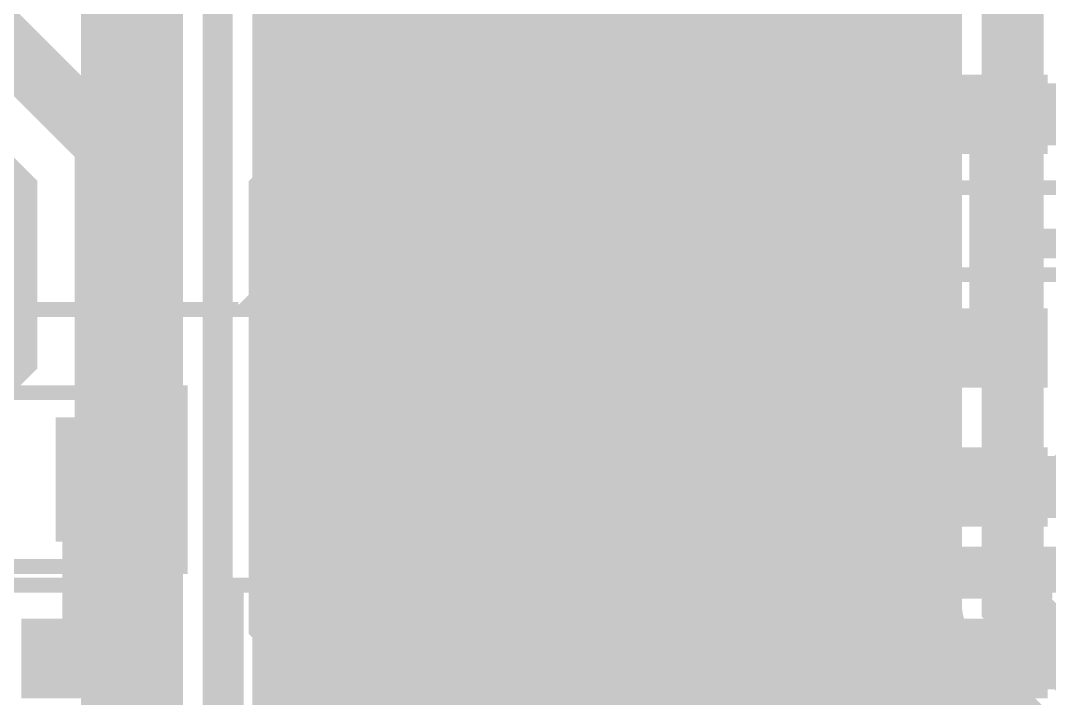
# Model space of a CAD drawing. Extents: x -5 to 90, y -49 to 54.
# Drawn here: x 0.14 to 10.66, y 11.1 to 18.03 of the extents above; entities that cross this region are included whole.
import ezdxf

# ---------------------------------------------------------------- set-up
doc = ezdxf.new("R2010")
doc.units = 0
doc.header["$MEASUREMENT"] = 0
doc.layers.get('0').update_dxf_attribs({"linetype": 'CONTINUOUS'})
for name, color, linetype in [('22-310-0_BOT', 7, 'CONTINUOUS'), ('22-310-0_DRD', 7, 'CONTINUOUS'), ('22-310-0_DRL', 2, 'CONTINUOUS'), ('22-310-0_SMT', 3, 'CONTINUOUS'), ('22-310-0_SPT', 5, 'CONTINUOUS'), ('22-310-0_SST', 14, 'CONTINUOUS'), ('22-310-0_TOP', 9, 'CONTINUOUS'), ('THRUHOLE_TAP', 13, 'CONTINUOUS')]:
    doc.layers.add(name, color=color, linetype=linetype)

# ---------------------------------------------------------------- blocks, each defined once
blk = doc.blocks.new('ROUND_39')
at = {"const_width": 0.50038}
blk.add_lwpolyline([(-0.25019, 0, 1), (0.25019, 0, 1)], format="xyb", close=True, dxfattribs=at)
blk = doc.blocks.new('ROUND_50')
at = {"const_width": 0.10033}
blk.add_lwpolyline([(-0.050164, 0, 1), (0.050164, 0, 1)], format="xyb", close=True, dxfattribs=at)
blk = doc.blocks.new('ROUND_2')
at = {"const_width": 0.50038}
blk.add_lwpolyline([(-0.25019, 0, 1), (0.25019, 0, 1)], format="xyb", close=True, dxfattribs=at)
blk = doc.blocks.new('RECTANGLE_3')
blk.add_solid([(0.63627, 0.51308), (0.63627, -0.51308), (-0.63627, 0.51308), (-0.63627, -0.51308)])
blk = doc.blocks.new('RECTANGLE_4')
blk.add_solid([(0.4826, 0.4064), (0.4826, -0.4064), (-0.4826, 0.4064), (-0.4826, -0.4064)])
blk = doc.blocks.new('RECTANGLE_5')
blk.add_solid([(0.51308, 0.63627), (0.51308, -0.63627), (-0.51308, 0.63627), (-0.51308, -0.63627)])
blk = doc.blocks.new('OBLONG_31')
at = {"const_width": 0.65024}
blk.add_lwpolyline([(0.50038, 0), (-0.50038, 0)], dxfattribs=at)
at = {"const_width": 0.32512}
for points in [[(-0.66294, 0, 1), (-0.33782, 0, 1)], [(0.33782, 0, 1), (0.66294, 0, 1)]]:
    blk.add_lwpolyline(points, format="xyb", close=True, dxfattribs=at)
blk = doc.blocks.new('ROUND_46')
at = {"const_width": 0.10033}
blk.add_lwpolyline([(-0.050164, 0, 1), (0.050164, 0, 1)], format="xyb", close=True, dxfattribs=at)

msp = doc.modelspace()

# ---------------------------------------------------------------- linework, layer by layer
at = {"layer": '22-310-0_BOT'}
for points, const_width in [([(7.4422, 40.77462), (7.4422, 4.572)], 0.254), ([(7.6708, 40.60698), (7.6708, 4.572)], 0.254), ([(7.8994, 32.96412), (7.8994, 4.572)], 0.254), ([(8.128, 28.91282), (8.128, 4.572)], 0.254), ([(8.3566, 28.67914), (8.3566, 4.572)], 0.254), ([(8.5852, 28.45054), (8.5852, 4.572)], 0.254), ([(8.8138, 28.22194), (8.8138, 4.572)], 0.254), ([(9.0424, 27.99334), (9.0424, 4.572)], 0.254), ([(9.271, 27.76474), (9.271, 4.572)], 0.254), ([(1.397, 22.225), (2.159, 21.463), (2.159, 8.89), (1.778, 8.509)], 0.3048), ([(0.889, 21.56968), (0.889, 5.588)], 0.254), ([(10.287, 21.3614), (10.287, 15.748), (10.287, 12.065), (11.811, 10.541), (12.28598, 10.06348), (18.76044, 10.06348)], 0.635), ([(1.0414, 21.4757), (1.0414, 8.89)], 0.254), ([(1.27, 21.40458), (1.27, 9.16432)], 0.254), ([(1.4986, 21.40204), (1.4986, 9.28878)], 0.254), ([(1.6764, 21.26234), (1.6764, 9.33196)], 0.254), ([(9.4996, 21.09978), (9.4996, 4.572)], 0.254), ([(7.2136, 20.95246), (7.2136, 4.572)], 0.254), ([(9.6393, 20.84324), (9.6393, 15.748)], 0.254), ([(6.985, 20.68068), (6.985, 4.572)], 0.254), ([(6.2992, 20.51558), (6.2992, 4.572)], 0.254), ([(6.5278, 20.50796), (6.5278, 4.572)], 0.254), ([(6.7564, 20.55368), (6.7564, 4.572)], 0.254), ([(2.6416, 20.4724), (2.6416, 8.89)], 0.254), ([(2.8702, 20.4724), (2.8702, 4.572)], 0.254), ([(3.0988, 20.4724), (3.0988, 4.572)], 0.254), ([(3.3274, 20.4724), (3.3274, 4.572)], 0.254), ([(3.556, 20.4724), (3.556, 4.572)], 0.254), ([(3.7846, 20.4724), (3.7846, 4.572)], 0.254), ([(4.0132, 20.4724), (4.0132, 4.572)], 0.254), ([(4.2418, 20.4724), (4.2418, 4.572)], 0.254), ([(4.4704, 20.4724), (4.4704, 4.572)], 0.254), ([(4.699, 20.4724), (4.699, 4.572)], 0.254), ([(4.9276, 20.4724), (4.9276, 4.572)], 0.254), ([(5.1562, 20.4724), (5.1562, 4.572)], 0.254), ([(5.3848, 20.4724), (5.3848, 4.572)], 0.254), ([(5.6134, 20.4724), (5.6134, 4.572)], 0.254), ([(5.842, 20.4724), (5.842, 4.572)], 0.254), ([(6.0706, 20.4724), (6.0706, 4.572)], 0.254), ([(10.287, 15.748), (12.7, 15.748), (13.462, 16.51), (13.462, 18.542)], 0.3048), ([(1.6764, 18.0594), (0.889, 18.0594)], 0.254), ([(9.6393, 18.0594), (2.6416, 18.0594)], 0.254), ([(1.6764, 17.8308), (0.889, 17.8308)], 0.254), ([(9.6393, 17.8308), (2.6416, 17.8308)], 0.254), ([(1.6764, 17.6022), (0.889, 17.6022)], 0.254), ([(9.6393, 17.6022), (2.6416, 17.6022)], 0.254), ([(1.6764, 17.3736), (0.889, 17.3736)], 0.254), ([(9.6393, 17.3736), (2.6416, 17.3736)], 0.254), ([(1.6764, 17.145), (0.889, 17.145)], 0.254), ([(9.6393, 17.145), (2.6416, 17.145)], 0.254), ([(1.6764, 16.9164), (0.889, 16.9164)], 0.254), ([(9.6393, 16.9164), (2.6416, 16.9164)], 0.254), ([(1.6764, 16.6878), (0.889, 16.6878)], 0.254), ([(9.6393, 16.6878), (2.6416, 16.6878)], 0.254), ([(1.6764, 16.4592), (0.889, 16.4592)], 0.254), ([(9.6393, 16.4592), (2.6416, 16.4592)], 0.254), ([(1.6764, 16.2306), (0.889, 16.2306)], 0.254), ([(9.6393, 16.2306), (2.6416, 16.2306)], 0.254), ([(1.6764, 16.002), (0.889, 16.002)], 0.254), ([(9.6393, 16.002), (2.6416, 16.002)], 0.254), ([(18.76044, 10.06348), (12.28598, 10.06348), (11.811, 10.541), (10.287, 12.065), (10.287, 15.748)], 0.635), ([(1.6764, 15.7734), (0.889, 15.7734)], 0.254), ([(9.6393, 15.7734), (2.6416, 15.7734)], 0.254), ([(9.6393, 15.748), (9.6393, 12.065)], 0.254), ([(9.6393, 15.748), (9.6393, 12.065)], 0.254), ([(1.6764, 15.5448), (0.889, 15.5448)], 0.254), ([(9.6393, 15.5448), (2.6416, 15.5448)], 0.254), ([(1.6764, 15.3162), (0.889, 15.3162)], 0.254), ([(9.6393, 15.3162), (2.6416, 15.3162)], 0.254), ([(1.6764, 15.0876), (0.889, 15.0876)], 0.254), ([(9.6393, 15.0876), (2.6416, 15.0876)], 0.254), ([(1.6764, 14.859), (0.889, 14.859)], 0.254), ([(9.6393, 14.859), (2.6416, 14.859)], 0.254), ([(1.6764, 14.6304), (0.889, 14.6304)], 0.254), ([(9.6393, 14.6304), (2.6416, 14.6304)], 0.254), ([(1.6764, 14.4018), (0.889, 14.4018)], 0.254), ([(9.6393, 14.4018), (2.6416, 14.4018)], 0.254), ([(1.6764, 14.1732), (0.889, 14.1732)], 0.254), ([(9.6393, 14.1732), (2.6416, 14.1732)], 0.254), ([(1.6764, 13.9446), (0.889, 13.9446)], 0.254), ([(9.6393, 13.9446), (2.6416, 13.9446)], 0.254), ([(1.6764, 13.716), (0.889, 13.716)], 0.254), ([(9.6393, 13.716), (2.6416, 13.716)], 0.254), ([(1.6764, 13.4874), (0.889, 13.4874)], 0.254), ([(9.6393, 13.4874), (2.6416, 13.4874)], 0.254), ([(1.6764, 13.2588), (0.889, 13.2588)], 0.254), ([(9.6393, 13.2588), (2.6416, 13.2588)], 0.254), ([(1.6764, 13.0302), (0.889, 13.0302)], 0.254), ([(9.6393, 13.0302), (2.6416, 13.0302)], 0.254), ([(1.6764, 12.8016), (0.889, 12.8016)], 0.254), ([(9.6393, 12.8016), (2.6416, 12.8016)], 0.254), ([(1.6764, 12.573), (0.889, 12.573)], 0.254), ([(9.6393, 12.573), (2.6416, 12.573)], 0.254), ([(1.6764, 12.3444), (0.889, 12.3444)], 0.254), ([(9.6393, 12.3444), (2.6416, 12.3444)], 0.254), ([(1.6764, 12.1158), (0.889, 12.1158)], 0.254), ([(9.6393, 12.1158), (2.6416, 12.1158)], 0.254), ([(1.6764, 11.8872), (0.889, 11.8872)], 0.254), ([(9.6647, 11.8872), (2.6416, 11.8872)], 0.254), ([(1.6764, 11.6586), (0.889, 11.6586)], 0.254), ([(9.78154, 11.6586), (2.6416, 11.6586)], 0.254), ([(9.7282, 11.73734), (9.7282, 4.572)], 0.254), ([(9.83488, 11.60018), (10.9855, 10.44956)], 0.254), ([(9.83488, 11.60018), (10.9855, 10.44956)], 0.254), ([(9.9568, 11.47826), (9.9568, 4.572)], 0.254), ([(1.6764, 11.43), (0.889, 11.43)], 0.254), ([(10.00506, 11.43), (2.6416, 11.43)], 0.254), ([(10.1854, 11.24966), (10.1854, 4.572)], 0.254), ([(1.6764, 11.2014), (0.889, 11.2014)], 0.254), ([(10.23366, 11.2014), (2.6416, 11.2014)], 0.254), ([(1.6764, 10.9728), (0.889, 10.9728)], 0.254), ([(10.46226, 10.9728), (2.6416, 10.9728)], 0.254), ([(10.414, 11.02106), (10.414, 4.572)], 0.254)]:
    msp.add_lwpolyline(points, dxfattribs=dict(at, const_width=const_width))
at = {"layer": '22-310-0_BOT', "const_width": 0.254}
msp.add_lwpolyline([(9.6393, 12.065, 0.1989124), (9.82901, 11.60701)], format="xyb", dxfattribs=at)
msp.add_lwpolyline([(9.6393, 12.065, 0.1989124), (9.82901, 11.60701)], format="xyb", dxfattribs=at)
at = {"layer": '22-310-0_DRD', "const_width": 0.254}
for points in [[(7.62, 16.764), (6.35, 15.494)], [(7.62, 15.494), (6.35, 16.764)]]:
    msp.add_lwpolyline(points, dxfattribs=at)
at = {"layer": '22-310-0_SST', "const_width": 0.1524}
for points in [[(2.44602, 15.0749), (-0.44958, 15.0749), (-0.44958, 25.5651), (3.24612, 25.5651), (3.24612, 15.875), (2.44602, 15.0876), (2.44602, 15.0749)], [(9.0805, 16.3195), (9.0805, 19.2405), (7.4422, 19.2405), (7.4422, 16.3195), (9.0805, 16.3195)], [(9.3345, 19.2405), (9.3345, 16.3195), (10.9728, 16.3195), (10.9728, 19.2405), (9.3345, 19.2405)], [(7.08406, 18.2753), (7.08406, 17.80286), (6.40842, 18.2753), (6.23824, 18.2753), (6.06806, 18.21688), (6.06806, 17.86128), (6.23824, 17.80286)], [(6.57606, 16.96466), (6.57606, 17.32026), (6.40842, 17.4371), (6.23824, 17.4371), (6.06806, 17.32026), (6.06806, 16.96466), (7.08406, 16.96466)], [(6.57606, 17.2593), (7.08406, 17.4371)], [(6.63194, 15.53972), (6.46176, 15.59814), (6.29412, 15.59814), (6.12394, 15.53972), (6.12394, 15.18412), (6.29412, 15.1257), (6.46176, 15.1257), (6.63194, 15.18412), (6.63194, 15.53972), (6.80212, 15.59814), (6.96976, 15.59814), (7.13994, 15.53972), (7.13994, 15.18412), (6.96976, 15.1257), (6.80212, 15.1257), (6.63194, 15.18412)], [(3.2893, 15.40256), (3.2893, 14.81836)], [(3.42646, 15.39748), (3.42646, 14.82344)], [(10.9855, 12.5095), (10.9855, 15.4305), (9.3472, 15.4305), (9.3472, 12.5095), (10.9855, 12.5095)], [(3.55092, 15.32636), (3.14198, 15.32636)], [(3.15214, 15.33398), (3.15214, 14.88694)], [(3.56362, 15.3162), (3.56362, 14.90726)], [(3.63474, 15.1892), (3.0607, 15.1892)], [(3.63982, 15.05204), (3.05562, 15.05204)], [(3.57124, 14.91488), (3.1242, 14.91488)], [(6.63194, 14.2875), (6.63194, 14.6431), (6.46176, 14.75994), (6.29412, 14.75994), (6.12394, 14.6431), (6.12394, 14.2875), (7.13994, 14.2875)], [(-1.778, 12.446), (1.778, 12.446), (1.778, 14.224), (-1.778, 14.224), (-1.778, 12.446)], [(6.12394, 13.92174), (6.12394, 13.4493)], [(7.13994, 13.68552), (6.12394, 13.68552)], [(8.13562, 12.37488), (8.13562, 13.39088), (8.01624, 13.2207)], [(7.05866, 12.88288), (7.41426, 12.88288), (7.53364, 13.05306), (7.53364, 13.2207), (7.41426, 13.39088), (7.05866, 13.39088), (7.05866, 12.37488)], [(9.09066, 12.7127), (8.61822, 12.7127), (8.85444, 13.39088), (8.97382, 13.39088), (8.97382, 12.37488)], [(7.35584, 12.88288), (7.53364, 12.37488)], [(4.826, 12.573), (4.826, 9.017), (6.604, 9.017), (6.604, 12.573), (4.826, 12.573)], [(8.25246, 12.37488), (8.01624, 12.37488)], [(-0.1905, 12.2555), (-0.1905, 9.3345), (1.4478, 9.3345), (1.4478, 12.2555), (-0.1905, 12.2555)], [(2.3495, 12.2555), (2.3495, 9.3345), (3.9878, 9.3345), (3.9878, 12.2555), (2.3495, 12.2555)], [(10.9855, 9.3345), (10.9855, 12.2555), (9.3472, 12.2555), (9.3472, 9.3345), (10.9855, 9.3345)], [(7.82066, 11.36904), (7.9883, 11.48842), (7.9883, 11.72464), (7.82066, 11.84402), (7.65048, 11.84402), (7.31266, 11.60526), (6.9723, 11.84402), (6.9723, 11.36904)]]:
    msp.add_lwpolyline(points, dxfattribs=at)
at = {"layer": '22-310-0_SST'}
for points, const_width in [([(3.34772, 15.40764, 0.4142136), (3.05054, 15.11046)], 0.1524), ([(3.6449, 15.11046, 0.4142136), (3.34772, 15.40764)], 0.1524), ([(8.255, 15.367, 0.4142136), (7.493, 14.605)], 0.254), ([(9.017, 14.605, 0.4142136), (8.255, 15.367)], 0.254), ([(3.05054, 15.11046, 0.4142136), (3.34772, 14.81328)], 0.1524), ([(3.34772, 14.81328, 0.4142136), (3.6449, 15.11046)], 0.1524), ([(7.493, 14.605, 0.4142136), (8.255, 13.843)], 0.254), ([(8.255, 13.843, 0.4142136), (9.017, 14.605)], 0.254)]:
    msp.add_lwpolyline(points, format="xyb", dxfattribs=dict(at, const_width=const_width))
at = {"layer": '22-310-0_TOP'}
for points, const_width in [([(10.16, 11.5062), (9.2202, 11.5062), (8.509, 10.795), (8.509, 9.017), (7.62, 8.128), (3.937, 8.128), (2.794, 6.985), (-1.778, 6.985), (-3.683, 8.89), (-3.683, 20.066), (-2.794, 20.955), (-1.651, 20.955)], 0.635), ([(1.016, 13.335), (1.016, 16.764), (-0.635, 18.415), (-1.651, 18.415)], 0.635), ([(5.53974, 18.68932), (6.18998, 18.03908)], 0.254), ([(5.6134, 18.61566), (5.6134, 14.351)], 0.254), ([(8.255, 17.0688), (8.4328, 17.0688), (9.8552, 18.4912), (10.16, 18.4912)], 0.3048), ([(9.271, 18.51406), (9.271, 15.2527)], 0.254), ([(9.3472, 18.59026), (9.3472, 17.8054)], 0.254), ([(5.842, 18.38706), (5.842, 14.1224)], 0.254), ([(9.0678, 18.31086), (9.0678, 17.8054)], 0.254), ([(6.0706, 18.15846), (6.0706, 13.8938)], 0.254), ([(5.3848, 17.92986), (5.3848, 17.63014)], 0.254), ([(6.32714, 17.9324), (5.38734, 17.9324)], 0.254), ([(6.2992, 17.95018), (6.2992, 13.6144)], 0.254), ([(9.3472, 17.9324), (9.0678, 17.9324)], 0.254), ([(5.1562, 17.79524), (5.1562, 17.76476)], 0.254), ([(6.5278, 17.8562), (6.5278, 12.65428)], 0.254), ([(7.4422, 17.8435), (6.6548, 17.8435)], 0.254), ([(6.7564, 17.8435), (6.7564, 8.7757)], 0.254), ([(6.985, 17.8435), (6.985, 8.7757)], 0.254), ([(7.2136, 17.8435), (7.2136, 8.7757)], 0.254), ([(7.4422, 17.8435), (7.4422, 14.7701)], 0.254), ([(7.4422, 17.8435), (7.4422, 17.8054)], 0.254), ([(7.4422, 17.7546), (7.4422, 16.3322)], 0.254), ([(9.0678, 17.8054), (9.0678, 17.7546), (9.0678, 16.3322)], 0.254), ([(9.3472, 17.8054), (9.3472, 17.7546)], 0.254), ([(9.3472, 17.7546), (9.3472, 16.3322)], 0.254), ([(7.4422, 17.7038), (5.28574, 17.7038)], 0.254), ([(9.3472, 17.7038), (9.0678, 17.7038)], 0.254), ([(11.684, 17.526), (11.2268, 17.0688), (10.16, 17.0688)], 0.635), ([(7.4422, 17.4752), (5.5118, 17.4752)], 0.254), ([(9.3472, 17.4752), (9.0678, 17.4752)], 0.254), ([(-1.651, 17.145), (-0.889, 17.145), (0, 16.256), (0, 14.605), (-1.016, 13.589), (-1.016, 13.335)], 0.635), ([(3.175, 11.5062), (2.794, 11.8872), (2.794, 16.256), (3.683, 17.145), (4.445, 17.145)], 0.635), ([(7.4422, 17.2466), (5.59308, 17.2466)], 0.254), ([(9.3472, 17.2466), (9.0678, 17.2466)], 0.254), ([(10.16, 17.0688), (10.16, 14.6812)], 0.635), ([(7.4422, 17.018), (5.588, 17.018)], 0.254), ([(6.985, 16.129), (7.9248, 17.0688), (8.255, 17.0688)], 0.3048), ([(7.4422, 17.0688), (8.255, 17.0688)], 0.254), ([(8.255, 16.3322), (8.255, 17.0688)], 0.254), ([(9.0678, 17.0688), (8.255, 17.0688)], 0.254), ([(9.3472, 17.018), (9.0678, 17.018)], 0.254), ([(7.4422, 16.7894), (5.49402, 16.7894)], 0.254), ([(9.3472, 16.7894), (9.0678, 16.7894)], 0.254), ([(5.3848, 16.65986), (5.3848, 16.36014)], 0.254), ([(5.1562, 16.52524), (5.1562, 16.49476)], 0.254), ([(7.4422, 16.5608), (5.24002, 16.5608)], 0.254), ([(9.3472, 16.5608), (9.0678, 16.5608)], 0.254), ([(9.5123, 16.3322), (5.41528, 16.3322)], 0.254), ([(9.0678, 16.3322), (7.4422, 16.3322)], 0.254), ([(7.6708, 16.3322), (7.6708, 15.19428)], 0.254), ([(7.8994, 16.3322), (7.8994, 15.3543)], 0.254), ([(8.128, 16.3322), (8.128, 15.42542)], 0.254), ([(8.3566, 16.3322), (8.3566, 15.42796)], 0.254), ([(8.5852, 16.3322), (8.5852, 15.367)], 0.254), ([(8.8138, 16.3322), (8.8138, 15.2527)], 0.254), ([(9.0424, 16.3322), (9.0424, 15.2527)], 0.254), ([(9.5123, 16.3322), (9.3472, 16.3322)], 0.254), ([(9.4996, 16.3322), (9.4996, 15.4178)], 0.254), ([(9.5123, 16.3322), (9.5123, 15.4178)], 0.254), ([(9.5123, 16.1036), (5.56006, 16.1036)], 0.254), ([(5.715, 11.811), (5.715, 13.335), (4.445, 14.605), (4.445, 15.875)], 0.635), ([(10.16, 13.2588), (10.8458, 13.2588), (13.335, 15.748), (13.335, 15.7988)], 0.635), ([(9.5123, 15.875), (5.6007, 15.875)], 0.254), ([(9.5123, 15.6464), (5.56006, 15.6464)], 0.254), ([(5.3848, 15.38986), (5.3848, 14.5796)], 0.254), ([(8.08736, 15.4178), (5.41528, 15.4178)], 0.254), ([(9.5123, 15.4178), (8.4201, 15.4178)], 0.254), ([(9.5123, 15.4178), (9.3472, 15.4178)], 0.254), ([(9.3472, 15.4178), (9.3472, 15.2527)], 0.254), ([(5.0927, 15.23746), (5.0927, 14.8717)], 0.254), ([(5.1562, 15.25524), (5.1562, 14.8082)], 0.254), ([(9.3472, 15.2527), (8.77316, 15.2527)], 0.254), ([(7.66572, 15.1892), (5.0927, 15.1892)], 0.254), ([(7.5057, 14.9606), (5.0927, 14.9606)], 0.254), ([(5.0927, 14.8717), (6.16458, 13.79982)], 0.254), ([(10.16, 14.6812), (10.0838, 14.605), (8.255, 14.605)], 0.635), ([(7.43458, 14.732), (5.2324, 14.732)], 0.254), ([(7.43204, 14.5034), (5.461, 14.5034)], 0.254), ([(7.4422, 14.43736), (7.4422, 8.8646)], 0.254), ([(7.493, 14.2748), (5.6896, 14.2748)], 0.254), ([(13.335, 13.97), (10.8712, 11.5062), (10.16, 11.5062)], 0.635), ([(7.64032, 14.0462), (5.9182, 14.0462)], 0.254), ([(7.6708, 14.01572), (7.6708, 9.0932)], 0.254), ([(9.3472, 13.9573), (8.77316, 13.9573)], 0.254), ([(8.8138, 13.9573), (8.8138, 12.00912)], 0.254), ([(9.0424, 13.9573), (9.0424, 12.1285)], 0.254), ([(9.271, 13.9573), (9.271, 12.1539)], 0.254), ([(9.3472, 13.9446), (9.3472, 12.5222)], 0.254), ([(7.99338, 13.8176), (6.1468, 13.8176)], 0.254), ([(7.8994, 13.8557), (7.8994, 11.01344)], 0.254), ([(8.128, 13.78458), (8.128, 11.3284)], 0.254), ([(8.3566, 13.78204), (8.3566, 11.557)], 0.254), ([(9.3472, 13.8176), (8.51662, 13.8176)], 0.254), ([(8.5852, 13.843), (8.5852, 11.7856)], 0.254), ([(9.3472, 13.589), (6.30936, 13.589)], 0.254), ([(0.635, 11.5062), (0.889, 11.7602), (0.889, 13.208), (1.016, 13.335)], 0.635), ([(9.3472, 13.3604), (6.3627, 13.3604)], 0.254), ([(6.3627, 13.335), (6.3627, 12.65428)], 0.254), ([(9.3472, 13.1318), (6.3627, 13.1318)], 0.254), ([(9.3472, 12.9032), (6.3627, 12.9032)], 0.254), ([(9.3472, 12.6746), (6.3627, 12.6746)], 0.254), ([(6.68274, 12.65428), (6.3627, 12.65428)], 0.254), ([(6.68274, 12.65428), (6.68274, 10.96772)], 0.254), ([(11.12266, 12.67206), (10.69086, 12.2428)], 0.254), ([(10.97026, 12.5222), (9.3472, 12.5222)], 0.254), ([(9.4996, 12.5222), (9.4996, 12.2428)], 0.254), ([(9.7282, 12.5222), (9.7282, 12.2428)], 0.254), ([(9.9568, 12.5222), (9.9568, 12.2428)], 0.254), ([(10.1854, 12.5222), (10.1854, 12.2428)], 0.254), ([(10.414, 12.5222), (10.414, 12.2428)], 0.254), ([(10.6426, 12.5222), (10.6426, 12.2428)], 0.254), ([(10.89406, 12.446), (6.68274, 12.446)], 0.254), ([(9.3472, 12.2174), (6.68274, 12.2174)], 0.254), ([(10.69086, 12.2428), (9.3472, 12.2428)], 0.254), ([(9.3472, 12.2428), (9.3472, 12.1539)], 0.254), ([(9.3472, 12.1539), (9.2202, 12.1539)], 0.254), ([(8.7884, 11.9888), (6.68274, 11.9888)], 0.254), ([(8.75538, 11.95578), (8.05688, 11.25982)], 0.254), ([(8.55726, 11.7602), (6.68274, 11.7602)], 0.254), ([(3.175, 11.5062), (3.9878, 11.5062), (5.715, 9.779)], 0.635), ([(8.32866, 11.5316), (6.68274, 11.5316)], 0.254), ([(8.10006, 11.303), (6.68274, 11.303)], 0.254), ([(7.9248, 11.0744), (6.68274, 11.0744)], 0.254)]:
    msp.add_lwpolyline(points, dxfattribs=dict(at, const_width=const_width))
at = {"layer": '22-310-0_TOP', "const_width": 0.254}
for points in [[(5.1054, 17.78, 0.3436255), (5.6007, 18.415)], [(6.1976, 18.034, 0.1989124), (6.6548, 17.84462)], [(5.6007, 17.145, 0.3436257), (5.1054, 17.78)], [(5.1054, 16.51, 0.3436255), (5.6007, 17.145)], [(5.6007, 15.875, 0.3436257), (5.1054, 16.51)], [(5.0927, 15.23746, 0.3491611), (5.6007, 15.875)], [(8.255, 15.43558, 0.4142136), (7.42442, 14.605)], [(8.77316, 15.2527, 0.1703036), (8.255, 15.43446)], [(7.42442, 14.605, 0.4142136), (8.255, 13.77442)], [(8.255, 13.77442, 0.1703029), (8.77386, 13.95642)], [(6.3627, 13.335, 0.1989124), (6.17299, 13.79299)], [(9.2202, 12.1539, 0.1989129), (8.76221, 11.96419)], [(8.0518, 11.2522, 0.1989124), (7.86242, 10.795)], [(8.0518, 11.2522, 0.1989124), (7.86242, 10.795)]]:
    msp.add_lwpolyline(points, format="xyb", dxfattribs=at)

# ---------------------------------------------------------------- block references
at = {"layer": '22-310-0_BOT'}
msp.add_blockref('ROUND_39', (6.985, 16.129), dxfattribs=at)
at = {"layer": '22-310-0_DRL'}
msp.add_blockref('ROUND_50', (6.985, 16.129), dxfattribs=at)
at = {"layer": '22-310-0_SMT'}
for name, p in [('OBLONG_31', (4.445, 17.145)), ('RECTANGLE_4', (8.255, 17.0688)), ('RECTANGLE_4', (10.16, 17.0688)), ('OBLONG_31', (4.445, 15.875)), ('ROUND_2', (8.255, 14.605)), ('RECTANGLE_4', (10.16, 14.6812)), ('RECTANGLE_5', (1.016, 13.335)), ('RECTANGLE_4', (10.16, 13.2588)), ('RECTANGLE_3', (5.715, 11.811)), ('RECTANGLE_4', (0.635, 11.5062)), ('RECTANGLE_4', (3.175, 11.5062)), ('RECTANGLE_4', (10.16, 11.5062))]:
    msp.add_blockref(name, p, dxfattribs=at)
at = {"layer": '22-310-0_SPT'}
for name, p in [('OBLONG_31', (4.445, 17.145)), ('RECTANGLE_4', (8.255, 17.0688)), ('RECTANGLE_4', (10.16, 17.0688)), ('OBLONG_31', (4.445, 15.875)), ('RECTANGLE_4', (10.16, 14.6812)), ('RECTANGLE_5', (1.016, 13.335)), ('RECTANGLE_4', (10.16, 13.2588)), ('RECTANGLE_3', (5.715, 11.811)), ('RECTANGLE_4', (0.635, 11.5062)), ('RECTANGLE_4', (3.175, 11.5062)), ('RECTANGLE_4', (10.16, 11.5062))]:
    msp.add_blockref(name, p, dxfattribs=at)
at = {"layer": '22-310-0_TOP'}
for name, p in [('OBLONG_31', (4.445, 17.145)), ('RECTANGLE_4', (8.255, 17.0688)), ('RECTANGLE_4', (10.16, 17.0688)), ('ROUND_39', (6.985, 16.129)), ('OBLONG_31', (4.445, 15.875)), ('ROUND_2', (8.255, 14.605)), ('RECTANGLE_4', (10.16, 14.6812)), ('RECTANGLE_5', (1.016, 13.335)), ('RECTANGLE_4', (10.16, 13.2588)), ('RECTANGLE_3', (5.715, 11.811)), ('RECTANGLE_4', (0.635, 11.5062)), ('RECTANGLE_4', (3.175, 11.5062)), ('RECTANGLE_4', (10.16, 11.5062))]:
    msp.add_blockref(name, p, dxfattribs=at)
at = {"layer": 'THRUHOLE_TAP'}
msp.add_blockref('ROUND_46', (6.985, 16.129), dxfattribs=at)

doc.saveas('drawing.dxf')
